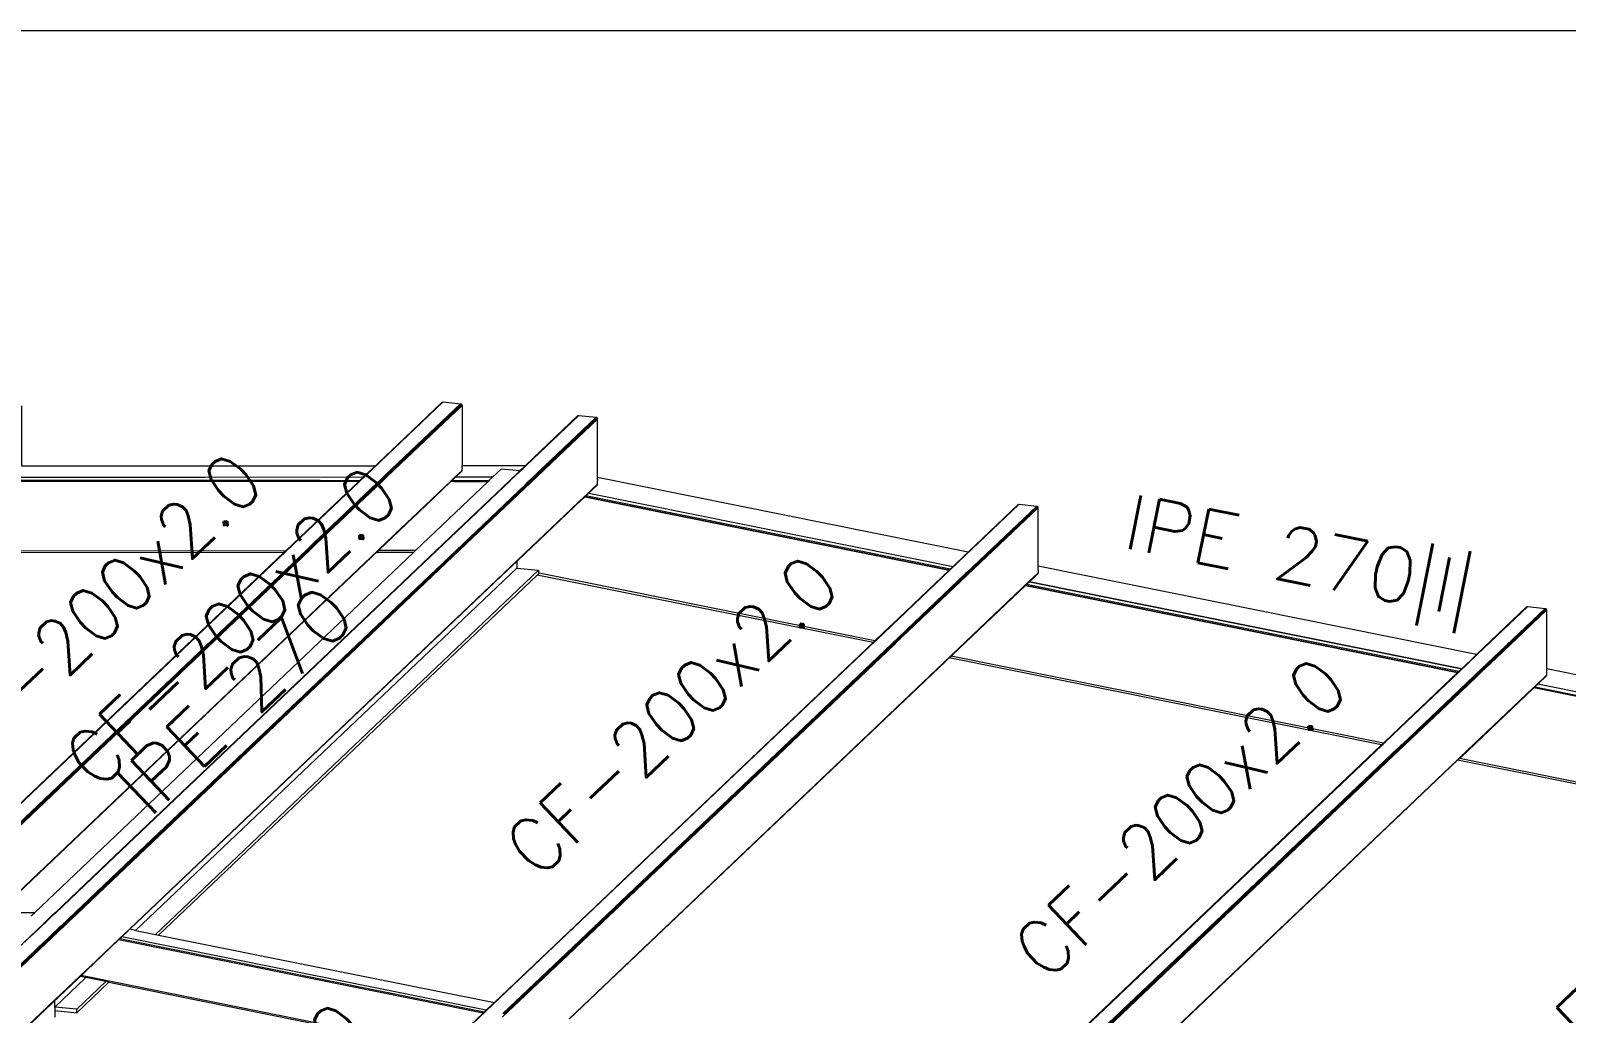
# Model space of a CAD drawing. Header units: millimetres. Extents: x 0 to 42, y 0 to 29.7.
# Drawn here: x 25.276 to 29.563, y 23.956 to 26.7 of the extents above; entities that cross this region are included whole.
import ezdxf
from ezdxf.enums import TextEntityAlignment as Align

# ---------------------------------------------------------------- set-up
doc = ezdxf.new("R2010")
doc.units = ezdxf.units.MM
for name, color, linetype, lineweight in [('BARRAS_DE_ACERO', 7, 'Continuous', 9), ('RECUAD_MARCO', 1, 'Continuous', 20), ('REFERENCIA_DE_LAS_BARRAS', 2, 'Continuous', 9)]:
    doc.layers.add(name, color=color, linetype=linetype, lineweight=lineweight)
doc.styles.add('CYPETXT', font='romans__.ttf', dxfattribs={"height": 0.2})

msp = doc.modelspace()

# ---------------------------------------------------------------- linework, layer by layer
at = {"layer": 'BARRAS_DE_ACERO'}
for p, q in [((26.2115, 25.45927), (26.42553, 25.66282)), ((26.42716, 25.66298), (26.23084, 25.47628)), ((26.42414, 25.66203), (26.23807, 25.48507)), ((26.47567, 25.65811), (26.28451, 25.47631)), ((26.4773, 25.65762), (26.28665, 25.47631)), ((26.28917, 25.47631), (26.47869, 25.65655)), ((26.29096, 25.47364), (26.47995, 25.6534)), ((26.47962, 25.65507), (26.29166, 25.47631)), ((26.42414, 25.66203), (26.42553, 25.66282)), ((26.42553, 25.66282), (26.42716, 25.66298)), ((26.42716, 25.66298), (26.47567, 25.65811)), ((26.65678, 25.48532), (26.80263, 25.62403)), ((26.80402, 25.62482), (26.65734, 25.48532)), ((26.65881, 25.48532), (26.80566, 25.62498)), ((26.66956, 25.44012), (26.85719, 25.61855)), ((26.67279, 25.4408), (26.85812, 25.61707)), ((26.70972, 25.48274), (26.85416, 25.62011)), ((26.8558, 25.61962), (26.71075, 25.48166)), ((26.85844, 25.6154), (26.71138, 25.47554)), ((26.80263, 25.62403), (26.80402, 25.62482)), ((26.80402, 25.62482), (26.80566, 25.62498)), ((26.80566, 25.62498), (26.85416, 25.62011)), ((26.85416, 25.62011), (26.8558, 25.61962)), ((26.8558, 25.61962), (26.85719, 25.61855)), ((26.85719, 25.61855), (26.85812, 25.61707)), ((26.85812, 25.61707), (26.85844, 25.6154)), ((26.85844, 25.45191), (26.85844, 25.6154)), ((26.23084, 25.47628), (26.19377, 25.44102)), ((26.21094, 25.45927), (26.21703, 25.46506)), ((26.21703, 25.46506), (26.23807, 25.48507)), ((26.28451, 25.47631), (26.26663, 25.4593)), ((26.26793, 25.45174), (26.29096, 25.47364)), ((26.26877, 25.4593), (26.28665, 25.47631)), ((26.27129, 25.4593), (26.28917, 25.47631)), ((26.29166, 25.47631), (26.27159, 25.45722)), ((26.44611, 25.28443), (26.6481, 25.47653)), ((26.47995, 25.47175), (26.46013, 25.4529)), ((26.47884, 25.46906), (26.46184, 25.45289)), ((26.47962, 25.47015), (26.47884, 25.46906)), ((26.47962, 25.47015), (26.47908, 25.46963)), ((26.47995, 25.47175), (26.47962, 25.47015)), ((26.47995, 25.47935), (26.47995, 25.48521)), ((26.47995, 25.47935), (26.47995, 25.47643)), ((26.47995, 25.47641), (26.47995, 25.47643)), ((26.47995, 25.47175), (26.47995, 25.47641)), ((26.50967, 25.28372), (26.70827, 25.4726)), ((26.58923, 25.47562), (26.5654, 25.45296)), ((26.64111, 25.47042), (26.58923, 25.47562)), ((26.64111, 25.47042), (26.61043, 25.44126)), ((26.61557, 25.4442), (26.63986, 25.4673)), ((26.63986, 25.4673), (26.64331, 25.47058)), ((26.64331, 25.47058), (26.64956, 25.47653)), ((26.65734, 25.48532), (26.6481, 25.47653)), ((26.64956, 25.47653), (26.65498, 25.48168)), ((26.65498, 25.48168), (26.65881, 25.48532)), ((26.70972, 25.48274), (26.67407, 25.44884)), ((26.71075, 25.48166), (26.67734, 25.44991)), ((26.71138, 25.47554), (26.70827, 25.4726)), ((26.19119, 25.44102), (25.22543, 25.44043)), ((25.76329, 25.45247), (25.23885, 25.45215)), ((25.7628, 25.45249), (25.23955, 25.45217)), ((26.20349, 25.45276), (25.7628, 25.45249)), ((26.02661, 25.28343), (26.19231, 25.44102)), ((26.19377, 25.44102), (26.02808, 25.28343)), ((26.25112, 25.43775), (26.05182, 25.2482)), ((26.06567, 25.26818), (26.24411, 25.43789)), ((26.25669, 25.44105), (26.07199, 25.2654)), ((26.24896, 25.43806), (26.07444, 25.27208)), ((26.08417, 25.44388), (26.19426, 25.44395)), ((26.19231, 25.44102), (26.2115, 25.45927)), ((26.2041, 25.45276), (26.19484, 25.44395)), ((26.20349, 25.45276), (26.2041, 25.45276)), ((26.20767, 25.45616), (26.2041, 25.45276)), ((26.21094, 25.45927), (26.20767, 25.45616)), ((26.26877, 25.4593), (26.24956, 25.44104)), ((26.25112, 25.43775), (26.2531, 25.43963)), ((26.25459, 25.44105), (26.2531, 25.43963)), ((26.25459, 25.44105), (26.26694, 25.45279)), ((26.26793, 25.45174), (26.25669, 25.44105)), ((26.26685, 25.45508), (26.27129, 25.4593)), ((26.26694, 25.45279), (26.26803, 25.45384)), ((26.26803, 25.45384), (26.27159, 25.45722)), ((26.35751, 25.35531), (26.45087, 25.4441)), ((26.44847, 25.44052), (26.359, 25.35543)), ((26.55306, 25.44122), (26.3874, 25.28365)), ((26.44679, 25.28369), (26.61537, 25.44402)), ((26.45225, 25.44412), (26.44847, 25.44052)), ((26.44878, 25.44042), (26.44877, 25.44042)), ((26.44958, 25.44116), (26.45266, 25.44409)), ((26.45741, 25.44116), (26.44958, 25.44116)), ((26.45225, 25.44412), (26.45243, 25.44429)), ((26.45266, 25.44409), (26.45276, 25.4441)), ((26.45267, 25.4441), (26.45266, 25.44409)), ((26.46152, 25.45252), (26.45267, 25.4441)), ((26.45276, 25.4441), (26.45462, 25.4441)), ((26.45462, 25.4441), (26.55615, 25.44416)), ((26.45741, 25.44116), (26.55306, 25.44122)), ((26.46012, 25.45289), (26.46013, 25.4529)), ((26.46148, 25.4529), (26.46168, 25.45309)), ((26.46169, 25.45268), (26.46152, 25.45252)), ((26.46806, 25.45915), (26.46168, 25.45309)), ((26.46184, 25.45289), (26.46169, 25.45268)), ((26.5654, 25.45296), (26.46184, 25.45289)), ((26.50047, 25.28372), (26.65616, 25.43181)), ((26.53499, 25.36951), (26.61043, 25.44126)), ((26.66487, 25.43327), (26.54209, 25.3165)), ((26.55615, 25.44416), (26.55306, 25.44122)), ((26.55615, 25.44416), (26.5654, 25.45296)), ((26.61537, 25.44402), (26.61557, 25.4442)), ((26.66176, 25.4327), (26.62413, 25.39692)), ((26.6381, 25.41259), (26.65981, 25.43323)), ((26.65896, 25.43447), (26.65616, 25.43181)), ((26.65954, 25.43502), (26.65896, 25.43447)), ((26.65954, 25.43502), (26.67406, 25.44883)), ((26.66073, 25.43411), (26.67425, 25.44697)), ((26.66176, 25.4327), (26.6628, 25.43369)), ((26.6628, 25.43369), (26.66956, 25.44012)), ((26.669, 25.4372), (26.66487, 25.43327)), ((26.669, 25.4372), (26.67279, 25.4408)), ((26.67406, 25.44883), (26.67407, 25.44884)), ((26.67734, 25.44991), (26.67425, 25.44697)), ((26.8445, 25.42049), (26.85844, 25.43375)), ((26.84515, 25.4198), (26.85812, 25.43214)), ((26.85812, 25.43214), (26.85844, 25.43375)), ((26.85844, 25.44592), (26.85844, 25.45191)), ((27.89315, 25.24349), (26.85844, 25.45191)), ((26.85844, 25.44592), (26.85844, 25.44236)), ((26.85844, 25.43375), (26.85844, 25.44236)), ((26.6379, 25.41239), (26.48602, 25.26794)), ((26.5051, 25.28372), (26.62413, 25.39692)), ((26.8242, 25.40118), (26.61492, 25.20214)), ((26.6381, 25.41259), (26.6379, 25.41239)), ((26.65554, 25.23907), (26.81347, 25.38937)), ((26.8176, 25.39326), (26.81347, 25.38937)), ((26.81834, 25.39396), (26.8176, 25.39326)), ((26.82257, 25.39794), (26.82258, 25.39795)), ((26.82259, 25.39795), (27.72873, 25.21543)), ((26.8242, 25.40118), (26.82623, 25.40311)), ((26.82494, 25.40058), (26.82491, 25.40056)), ((26.82494, 25.40058), (26.82515, 25.40078)), ((26.82524, 25.40087), (26.82515, 25.40078)), ((26.82524, 25.40087), (26.82525, 25.40087)), ((26.82527, 25.40089), (26.82525, 25.40087)), ((26.82534, 25.40095), (26.82527, 25.40089)), ((26.82534, 25.40095), (26.83361, 25.40882)), ((26.83396, 25.40875), (26.82568, 25.40088)), ((27.84315, 25.19595), (26.82568, 25.40088)), ((26.82623, 25.40311), (26.8445, 25.42049)), ((26.83361, 25.40882), (26.84174, 25.41656)), ((26.02605, 25.28343), (26.10817, 25.36153)), ((26.35738, 25.35389), (26.29193, 25.29165)), ((26.35751, 25.35531), (26.29378, 25.29501)), ((26.35759, 25.35367), (26.32626, 25.32387)), ((26.35738, 25.35389), (26.35739, 25.35389)), ((26.35852, 25.35456), (26.35759, 25.35367)), ((26.35815, 25.35463), (26.35779, 25.35428)), ((26.35815, 25.35463), (26.35816, 25.35463)), ((26.35816, 25.35463), (26.35817, 25.35463)), ((26.35833, 25.35478), (26.359, 25.35543)), ((26.35861, 25.35464), (26.35852, 25.35456)), ((26.44478, 25.2837), (26.53499, 25.36951)), ((27.88531, 25.2355), (28.03414, 25.37705)), ((28.03577, 25.37721), (27.886, 25.23477)), ((27.88908, 25.1867), (28.08428, 25.37234)), ((28.08592, 25.37185), (27.89086, 25.18634)), ((28.08856, 25.36764), (27.8914, 25.18013)), ((27.89315, 25.24349), (28.03275, 25.37627)), ((28.08823, 25.36931), (27.89497, 25.18552)), ((28.03275, 25.37627), (28.03414, 25.37705)), ((28.03577, 25.37721), (28.03414, 25.37705)), ((28.03577, 25.37721), (28.08428, 25.37234)), ((28.08856, 25.36764), (28.08823, 25.36931)), ((28.08856, 25.20415), (28.08856, 25.36764)), ((26.28455, 25.28422), (26.32626, 25.32387)), ((26.29262, 25.29385), (26.29259, 25.29382)), ((26.29266, 25.29389), (26.29262, 25.29385)), ((26.2927, 25.29393), (26.29266, 25.29389)), ((26.29274, 25.29397), (26.2927, 25.29393)), ((26.29278, 25.29401), (26.29274, 25.29397)), ((26.29282, 25.29405), (26.29278, 25.29401)), ((26.29286, 25.29409), (26.29282, 25.29405)), ((26.2929, 25.29413), (26.29286, 25.29409)), ((26.29294, 25.29417), (26.2929, 25.29413)), ((26.29306, 25.29429), (26.29302, 25.29425)), ((26.2931, 25.29433), (26.29306, 25.29429)), ((26.29314, 25.29437), (26.2931, 25.29433)), ((26.29318, 25.29441), (26.29314, 25.29437)), ((26.29322, 25.29445), (26.29318, 25.29441)), ((26.29326, 25.29449), (26.29322, 25.29445)), ((26.2933, 25.29453), (26.29326, 25.29449)), ((26.29334, 25.29457), (26.2933, 25.29453)), ((26.29338, 25.29461), (26.29334, 25.29457)), ((26.29338, 25.29461), (26.29342, 25.29465)), ((26.29346, 25.29469), (26.29342, 25.29465)), ((26.2935, 25.29473), (26.29346, 25.29469)), ((26.29354, 25.29477), (26.2935, 25.29473)), ((26.29366, 25.29489), (26.29362, 25.29485)), ((26.2937, 25.29493), (26.29366, 25.29489)), ((26.2937, 25.29493), (26.29374, 25.29497)), ((26.29378, 25.29501), (26.29374, 25.29497)), ((26.74513, 25.32467), (26.60919, 25.19539)), ((26.74642, 25.3259), (26.74513, 25.32467)), ((26.0273, 25.28269), (25.10956, 24.40987)), ((26.48472, 25.2667), (25.38784, 24.2235)), ((25.38796, 24.21691), (26.49176, 25.26669)), ((26.48369, 25.26336), (25.38989, 24.22309)), ((26.48431, 25.26154), (25.54322, 24.36653)), ((26.02808, 25.28343), (26.0273, 25.28269)), ((26.04777, 25.25116), (26.04466, 25.2482)), ((26.04777, 25.25116), (26.06567, 25.26818)), ((26.04933, 25.2482), (26.05242, 25.25114)), ((26.05242, 25.25114), (26.05244, 25.25116)), ((26.07444, 25.27208), (26.05244, 25.25116)), ((26.0559, 25.2501), (26.0539, 25.2482)), ((26.07199, 25.2654), (26.0559, 25.2501)), ((26.24502, 25.24832), (26.24908, 25.25218)), ((26.24947, 25.25128), (26.24652, 25.24848)), ((26.2871, 25.28847), (26.24908, 25.25218)), ((26.2839, 25.28359), (26.24992, 25.25128)), ((26.26556, 25.26658), (26.28346, 25.28359)), ((26.28461, 25.2847), (26.28346, 25.28359)), ((26.28455, 25.28422), (26.2839, 25.28359)), ((26.28461, 25.2847), (26.29193, 25.29165)), ((26.28726, 25.28863), (26.28713, 25.2885)), ((26.28736, 25.28873), (26.28737, 25.28874)), ((26.28749, 25.28886), (26.28737, 25.28874)), ((26.28752, 25.28889), (26.28749, 25.28886)), ((26.28752, 25.28889), (26.28754, 25.28891)), ((26.28755, 25.28892), (26.28754, 25.28891)), ((26.28755, 25.28892), (26.28767, 25.28904)), ((26.28767, 25.28904), (26.28905, 25.29035)), ((26.28905, 25.29035), (26.28937, 25.29067)), ((26.29061, 25.29191), (26.29062, 25.29192)), ((26.29071, 25.29201), (26.29073, 25.29203)), ((26.29079, 25.29209), (26.29081, 25.29211)), ((26.29081, 25.29211), (26.29083, 25.29213)), ((26.29091, 25.29221), (26.29093, 25.29223)), ((26.29093, 25.29223), (26.29095, 25.29225)), ((26.29101, 25.29231), (26.29103, 25.29233)), ((26.29103, 25.29233), (26.29105, 25.29235)), ((26.29107, 25.29237), (26.29105, 25.29235)), ((26.29107, 25.29237), (26.29109, 25.29239)), ((26.35032, 25.24839), (26.3874, 25.28365)), ((26.44478, 25.2837), (26.40769, 25.24843)), ((26.42889, 25.26666), (26.40972, 25.24843)), ((26.4282, 25.2674), (26.44533, 25.28369)), ((26.4289, 25.26667), (26.42889, 25.26666)), ((26.43072, 25.2684), (26.4289, 25.26667)), ((26.50047, 25.28372), (26.46339, 25.24846)), ((26.48369, 25.26336), (26.48707, 25.26658)), ((26.48817, 25.26521), (26.48431, 25.26154)), ((26.48602, 25.26794), (26.48472, 25.2667)), ((26.48719, 25.26669), (26.48707, 25.26658)), ((26.4872, 25.2667), (26.48719, 25.26669)), ((26.49289, 25.27211), (26.4872, 25.2667)), ((26.48972, 25.26669), (26.48817, 25.26521)), ((26.48972, 25.26669), (26.48973, 25.2667)), ((26.49227, 25.26912), (26.48973, 25.2667)), ((26.49177, 25.2667), (26.49176, 25.26669)), ((26.49177, 25.2667), (26.50967, 25.28372)), ((26.49227, 25.26912), (26.50762, 25.28372)), ((26.49289, 25.27211), (26.5051, 25.28372)), ((24.75574, 24.01792), (26.04933, 25.2482)), ((26.0539, 25.2482), (24.81695, 24.07178)), ((24.91912, 24.23015), (25.98337, 25.24231)), ((24.92476, 24.23604), (25.98282, 25.24231)), ((26.04065, 25.24234), (24.97333, 24.22726)), ((25.03589, 25.24757), (25.98897, 25.24817)), ((25.16053, 24.40735), (26.04466, 25.2482)), ((25.17598, 24.23031), (26.24652, 25.24848)), ((26.24502, 25.24832), (25.18078, 24.23618)), ((25.18259, 24.23618), (26.24065, 25.24246)), ((26.34416, 25.24253), (25.28607, 24.23625)), ((25.48931, 24.37499), (26.40769, 25.24843)), ((25.4914, 24.37504), (26.40972, 25.24843)), ((25.49164, 24.37667), (26.40825, 25.24843)), ((26.04065, 25.24234), (26.04681, 25.2482)), ((26.05181, 25.2482), (26.05182, 25.2482)), ((26.60988, 25.19564), (26.63261, 25.21726)), ((26.65554, 25.23907), (26.63832, 25.22269)), ((27.84053, 25.19292), (27.88531, 25.2355)), ((27.886, 25.23477), (27.84483, 25.19561)), ((27.85144, 25.20382), (27.88485, 25.2356)), ((27.88485, 25.2356), (27.88487, 25.23562)), ((27.89315, 25.24349), (27.88487, 25.23562)), ((26.61492, 25.20214), (25.5513, 24.19058)), ((25.55242, 24.19035), (26.60919, 25.19539)), ((26.60988, 25.19564), (25.55279, 24.19028)), ((26.69367, 25.19286), (25.62436, 24.17587)), ((26.69, 25.17968), (25.63276, 24.17418)), ((26.61432, 23.96988), (27.88982, 25.18298)), ((26.63262, 25.199), (26.69367, 25.19286)), ((26.6952, 25.18463), (26.69, 25.17968)), ((26.69367, 25.19286), (26.69367, 25.18494)), ((26.69367, 25.18494), (26.6952, 25.18463)), ((27.63271, 24.9958), (26.6952, 25.18463)), ((27.84053, 25.19292), (27.67794, 25.03829)), ((27.886, 25.18377), (27.67863, 24.98655)), ((27.68951, 24.98812), (27.8914, 25.18013)), ((27.69588, 25.0009), (27.88776, 25.18339)), ((27.84006, 25.193), (27.69929, 25.05911)), ((27.84483, 25.19561), (27.69983, 25.05771)), ((27.84007, 25.19301), (27.84006, 25.193)), ((27.84315, 25.19595), (27.84007, 25.19301)), ((27.84315, 25.19595), (27.85144, 25.20382)), ((27.88908, 25.1867), (27.886, 25.18377)), ((27.88778, 25.18341), (27.88776, 25.18339)), ((27.88778, 25.18341), (27.89086, 25.18634)), ((27.88984, 25.183), (27.88982, 25.18298)), ((27.89138, 25.18447), (27.88984, 25.183)), ((27.89138, 25.18447), (27.89292, 25.18593)), ((28.0873, 25.18308), (28.0641, 25.16101)), ((28.0873, 25.18308), (28.08823, 25.18438)), ((28.08823, 25.18438), (28.08761, 25.18379)), ((28.08856, 25.18598), (28.08823, 25.18438)), ((28.08856, 25.19458), (28.08856, 25.20415)), ((29.31253, 24.95763), (28.08856, 25.20415)), ((28.08856, 25.19458), (28.08856, 25.18598)), ((27.84859, 24.95606), (28.0527, 25.15018)), ((28.0527, 25.15018), (28.05272, 25.1502)), ((28.05272, 25.1502), (28.0558, 25.15312)), ((28.05272, 25.1502), (29.25945, 24.90713)), ((28.0558, 25.15312), (28.06409, 25.161)), ((28.06409, 25.161), (29.27082, 24.91795)), ((29.27082, 24.91795), (28.06448, 25.16093)), ((29.26296, 24.90997), (29.4535, 25.09117)), ((29.31253, 24.95763), (29.45211, 25.09038)), ((29.3142, 24.95729), (29.45514, 25.09133)), ((29.35844, 24.94838), (29.50364, 25.08646)), ((29.36022, 24.94802), (29.50528, 25.08597)), ((29.3623, 24.9476), (29.50667, 25.08491)), ((29.36434, 24.94719), (29.50759, 25.08342)), ((29.36607, 24.94684), (29.50792, 25.08175)), ((29.45211, 25.09038), (29.4535, 25.09117)), ((29.4535, 25.09117), (29.45514, 25.09133)), ((29.45514, 25.09133), (29.50364, 25.08646)), ((27.63271, 24.9958), (27.67751, 25.03841)), ((27.63642, 24.9988), (27.67774, 25.03812)), ((27.69983, 25.05771), (27.63763, 24.99856)), ((27.67752, 25.03841), (27.67751, 25.03841)), ((27.67752, 25.03841), (27.68118, 25.0419)), ((27.67774, 25.03812), (27.67778, 25.03814)), ((27.67793, 25.03829), (27.67778, 25.03814)), ((27.67794, 25.03829), (27.67793, 25.03829)), ((27.68118, 25.0419), (27.69929, 25.05911)), ((26.71747, 24.12483), (27.63317, 24.9957)), ((26.71817, 24.1241), (27.63437, 24.99546)), ((26.77184, 24.12209), (27.69588, 25.0009)), ((27.63271, 24.9958), (27.6275, 24.99085)), ((27.63317, 24.9957), (27.63642, 24.9988)), ((27.63437, 24.99546), (27.63763, 24.99856)), ((27.68778, 24.98847), (27.72925, 25.02791)), ((27.91523, 25.01985), (27.8487, 24.95659)), ((26.77157, 24.12388), (27.67863, 24.98655)), ((27.68625, 24.98502), (26.7759, 24.11923)), ((27.84387, 24.95327), (26.77879, 23.94032)), ((26.77991, 23.94009), (27.84822, 24.95613)), ((27.68452, 24.98537), (27.67932, 24.98042)), ((27.68778, 24.98847), (27.68452, 24.98537)), ((27.68951, 24.98812), (27.68625, 24.98502)), ((27.84015, 24.94803), (27.84535, 24.95298)), ((27.84758, 24.9568), (27.84387, 24.95327)), ((27.84859, 24.95606), (27.84535, 24.95298)), ((27.84822, 24.95613), (27.84823, 24.95614)), ((27.84823, 24.95614), (27.8487, 24.95659)), ((29.3142, 24.95729), (29.26419, 24.90972)), ((27.84015, 24.94803), (26.78289, 23.94252)), ((29.25988, 24.90704), (29.09696, 24.75207)), ((29.09855, 24.7522), (29.26419, 24.90972)), ((29.26252, 24.91006), (29.25945, 24.90713)), ((29.26296, 24.90997), (29.25988, 24.90704)), ((29.30842, 24.90081), (29.35844, 24.94838)), ((29.3623, 24.9476), (29.30921, 24.89711)), ((29.36022, 24.94802), (29.3102, 24.90045)), ((29.32435, 24.90716), (29.31299, 24.89635)), ((29.32435, 24.90716), (29.36607, 24.94684)), ((29.32521, 24.90997), (29.36434, 24.94719)), ((29.50792, 24.91827), (29.50792, 24.91227)), ((29.50792, 24.91227), (29.50792, 24.9087)), ((29.50792, 24.9087), (29.50792, 24.9001)), ((29.30535, 24.89789), (29.10424, 24.70662)), ((29.14458, 24.74293), (29.30713, 24.89753)), ((29.30921, 24.89711), (29.15093, 24.74657)), ((29.31299, 24.89635), (29.24572, 24.83237)), ((29.4706, 24.8646), (29.28652, 24.68954)), ((29.47206, 24.86429), (29.2878, 24.68905)), ((29.47186, 24.86451), (29.29281, 24.69423)), ((29.30842, 24.90081), (29.30535, 24.89789)), ((29.30713, 24.89753), (29.3102, 24.90045)), ((29.4706, 24.8646), (29.47368, 24.86753)), ((29.47462, 24.86714), (29.47186, 24.86451)), ((29.47207, 24.8643), (29.47206, 24.86429)), ((29.47207, 24.8643), (29.47515, 24.86723)), ((30.67878, 24.62124), (29.47207, 24.8643)), ((29.50792, 24.9001), (29.47368, 24.86753)), ((29.47462, 24.86714), (29.47463, 24.86715)), ((29.49842, 24.88978), (29.47463, 24.86715)), ((29.48345, 24.87512), (29.50667, 24.8972)), ((29.49842, 24.88978), (29.50759, 24.8985)), ((29.50759, 24.8985), (29.50667, 24.8972)), ((29.50759, 24.8985), (29.50792, 24.9001)), ((29.24572, 24.83237), (29.12871, 24.72109)), ((29.14869, 24.7421), (29.27429, 24.86155)), ((29.08151, 24.73738), (29.07563, 24.73179)), ((29.08256, 24.73699), (29.07683, 24.73154)), ((29.08151, 24.73738), (29.09696, 24.75207)), ((29.10814, 24.70827), (29.14458, 24.74293)), ((29.14869, 24.7421), (29.12697, 24.72144)), ((28.14181, 23.84229), (29.04854, 24.70464)), ((28.19196, 23.83693), (29.09458, 24.69537)), ((28.19334, 23.83586), (29.09665, 24.69495)), ((28.19427, 23.83438), (29.09869, 24.69454)), ((28.1946, 23.83271), (29.10042, 24.69419)), ((29.05375, 24.70959), (29.04854, 24.70464)), ((29.05208, 24.70992), (29.05553, 24.7132)), ((29.05375, 24.70959), (29.05699, 24.71267)), ((29.05579, 24.71292), (29.07563, 24.73179)), ((29.05699, 24.71267), (29.057, 24.71268)), ((29.07683, 24.73154), (29.057, 24.71268)), ((29.0928, 24.69573), (29.098, 24.70068)), ((29.09458, 24.69537), (29.10814, 24.70827)), ((29.10764, 24.7054), (29.09665, 24.69495)), ((29.09869, 24.69454), (29.10389, 24.69949)), ((29.10563, 24.69914), (29.10042, 24.69419)), ((29.10713, 24.70257), (29.10389, 24.69949)), ((29.10563, 24.69914), (29.10888, 24.70223)), ((29.12697, 24.72144), (29.10713, 24.70257)), ((29.10888, 24.70223), (29.12871, 24.72109)), ((29.29281, 24.69423), (29.28749, 24.68917)), ((29.25803, 24.66244), (28.1946, 23.65106)), ((29.25915, 24.66221), (28.20189, 23.6567)), ((28.20225, 23.65663), (29.2595, 24.66214)), ((29.25803, 24.66244), (29.26324, 24.6674)), ((29.25915, 24.66221), (29.2676, 24.67025)), ((29.26472, 24.6671), (29.2595, 24.66214)), ((29.26648, 24.67048), (29.26324, 24.6674)), ((29.26796, 24.67018), (29.26472, 24.6671)), ((30.46926, 24.42447), (29.26472, 24.6671)), ((29.26648, 24.67048), (29.28652, 24.68954)), ((29.28744, 24.68912), (29.2676, 24.67025)), ((29.2878, 24.68905), (29.26796, 24.67018)), ((29.28744, 24.68912), (29.28749, 24.68917)), ((25.34376, 24.23656), (25.48931, 24.37499)), ((25.49164, 24.37667), (25.34403, 24.23628)), ((25.34472, 24.23553), (25.48806, 24.37186)), ((25.53902, 24.36934), (25.38033, 24.21843)), ((25.39196, 24.22267), (25.54322, 24.36653)), ((25.48806, 24.37186), (25.49025, 24.37395)), ((25.4914, 24.37504), (25.49025, 24.37395)), ((25.31128, 24.20566), (25.33423, 24.22749)), ((25.33479, 24.22749), (25.31686, 24.21044)), ((25.31834, 24.21044), (25.33627, 24.22749)), ((25.34347, 24.23628), (25.33423, 24.22749)), ((25.34403, 24.23628), (25.33479, 24.22749)), ((25.34472, 24.23553), (25.33627, 24.22749)), ((25.34376, 24.23656), (25.34347, 24.23628)), ((25.38211, 24.21806), (25.38784, 24.2235)), ((25.38417, 24.21764), (25.38989, 24.22309)), ((25.39196, 24.22267), (25.38624, 24.21723)), ((25.1149, 24.01837), (25.31209, 24.20591)), ((25.13147, 24.03465), (25.31128, 24.20566)), ((25.1714, 24.01766), (25.34484, 24.18262)), ((25.19638, 24.03468), (25.37112, 24.20088)), ((25.29917, 24.19222), (25.27374, 24.16802)), ((25.3128, 24.20518), (25.29917, 24.19222)), ((25.31686, 24.21044), (25.31209, 24.20591)), ((25.3128, 24.20518), (25.31834, 24.21044)), ((25.36035, 24.19942), (25.32674, 24.16746)), ((25.33611, 24.17195), (25.34324, 24.17874)), ((25.35605, 24.18851), (25.33744, 24.17081)), ((25.34324, 24.17874), (25.35852, 24.19326)), ((25.34484, 24.18262), (25.38211, 24.21806)), ((25.35605, 24.18851), (25.36051, 24.19275)), ((25.35852, 24.19326), (25.35941, 24.1941)), ((25.38417, 24.21764), (25.35941, 24.1941)), ((25.36035, 24.19942), (25.3604, 24.19947)), ((25.3604, 24.19947), (25.36041, 24.19947)), ((25.36041, 24.19947), (25.36048, 24.19954)), ((25.36051, 24.19275), (25.36061, 24.19284)), ((25.38624, 24.21723), (25.36061, 24.19284)), ((25.37112, 24.20088), (25.38726, 24.21623)), ((25.38726, 24.21623), (25.38796, 24.21691)), ((25.54707, 24.18484), (25.53024, 24.16883)), ((25.54278, 24.18119), (25.54424, 24.18257)), ((25.55242, 24.19035), (25.54424, 24.18257)), ((25.55279, 24.19028), (25.54707, 24.18484)), ((25.5513, 24.19058), (25.54867, 24.18808)), ((25.56864, 24.18709), (25.55279, 24.19028)), ((25.3155, 24.15676), (25.16925, 24.01766)), ((25.32236, 24.15646), (25.17639, 24.01766)), ((25.18493, 24.02815), (25.33611, 24.17195)), ((25.3155, 24.15676), (25.32674, 24.16746)), ((25.33744, 24.17081), (25.32236, 24.15646)), ((25.43038, 24.07387), (25.52143, 24.16045)), ((25.53024, 24.16883), (25.52452, 24.16339)), ((26.5477, 23.9639), (25.53024, 24.16883)), ((25.62436, 24.17587), (25.63276, 24.17418)), ((25.63276, 24.17418), (26.57025, 23.98535)), ((26.5648, 23.97963), (26.71747, 24.12483)), ((26.56549, 23.9789), (26.71817, 24.1241)), ((26.71943, 24.12722), (26.57025, 23.98535)), ((26.77157, 24.12388), (26.61046, 23.97066)), ((26.77184, 24.12209), (26.61148, 23.96958)), ((26.7759, 24.11923), (26.6238, 23.97456)), ((25.42758, 24.07163), (24.22577, 22.92862)), ((25.43037, 24.07555), (25.34348, 23.99293)), ((25.34348, 23.97296), (25.42996, 24.05521)), ((25.43038, 24.07387), (25.41674, 24.0609)), ((26.43421, 23.85597), (25.41674, 24.0609)), ((25.43037, 24.07555), (25.44093, 24.08559)), ((25.44093, 24.08559), (25.44094, 24.0856)), ((25.4043, 23.95689), (25.4941, 24.04229)), ((25.4941, 24.04229), (25.48567, 24.04399)), ((25.4941, 24.04229), (26.43158, 23.85347)), ((25.34348, 23.99122), (24.24674, 22.94816)), ((25.4043, 23.9666), (25.34348, 23.97271)), ((25.4043, 23.95689), (25.4043, 23.9666)), ((26.44901, 23.86813), (26.56549, 23.9789)), ((26.5477, 23.9639), (26.54197, 23.95846)), ((26.5648, 23.97963), (26.54244, 23.95836)), ((26.56453, 23.97991), (26.5477, 23.9639)), ((26.56453, 23.97991), (26.57025, 23.98535)), ((26.59244, 23.94473), (26.6238, 23.97456)), ((26.61046, 23.97066), (26.59363, 23.95465)), ((26.60434, 23.95804), (26.61463, 23.96781)), ((26.60547, 23.96147), (26.61432, 23.96988)), ((26.61463, 23.96781), (26.61636, 23.96947)), ((25.34348, 23.963), (25.34348, 23.94465)), ((26.53934, 23.95543), (26.54244, 23.95836)), ((26.59748, 23.95387), (26.60214, 23.9583)), ((26.60346, 23.95721), (26.60165, 23.95549)), ((26.60282, 23.95895), (26.60347, 23.95957)), ((26.60434, 23.95804), (26.60433, 23.95803))]:
    msp.add_line(p, q, dxfattribs=at)
for points in [[(25.24983, 25.65266), (25.24983, 25.48447), (26.23807, 25.48507)], [(26.47567, 25.65811), (26.4773, 25.65762), (26.47869, 25.65655)], [(26.47869, 25.65655), (26.47962, 25.65507), (26.47995, 25.6534)], [(26.47995, 25.6534), (26.47995, 25.48521), (26.65678, 25.48532)], [(26.46806, 25.45915), (26.46833, 25.45941), (26.47908, 25.46963)], [(26.65678, 25.48532), (26.64754, 25.47653), (26.64111, 25.47042)], [(26.08417, 25.44388), (25.76349, 25.44369), (25.22922, 25.44337)], [(25.76329, 25.45247), (25.23909, 25.45216), (25.23885, 25.45216)], [(26.06759, 25.26796), (26.24464, 25.43636), (26.24956, 25.44104)], [(26.10817, 25.36153), (26.19176, 25.44102), (26.19119, 25.44102)], [(26.19176, 25.44102), (26.19484, 25.44395), (26.19426, 25.44395)], [(26.24411, 25.43789), (26.24854, 25.4421), (26.26663, 25.4593)], [(26.24896, 25.43806), (26.2508, 25.43981), (26.26685, 25.45508)], [(26.35861, 25.35464), (26.36864, 25.3642), (26.36878, 25.36432), (26.44877, 25.44042)], [(26.44879, 25.44042), (26.44879, 25.44042), (26.44914, 25.44076), (26.44958, 25.44116)], [(26.45087, 25.4441), (26.45991, 25.45269), (26.46012, 25.45289)], [(26.45243, 25.44429), (26.46113, 25.45256), (26.46148, 25.4529)], [(26.66073, 25.43411), (26.66025, 25.43365), (26.65981, 25.43323)], [(26.85812, 25.43214), (26.85719, 25.43085), (26.84534, 25.41959), (26.84462, 25.41889)], [(26.74642, 25.3259), (26.81382, 25.39), (26.81727, 25.39327), (26.818, 25.39397)], [(26.818, 25.39397), (26.82261, 25.39836), (26.82491, 25.40056)], [(27.72873, 25.21543), (26.82258, 25.39794), (26.82257, 25.39794), (26.81999, 25.39551), (26.81835, 25.39396), (26.81834, 25.39396)], [(26.82568, 25.40088), (26.82259, 25.39795), (26.82258, 25.39795)], [(26.84462, 25.41889), (26.83396, 25.40875), (27.85144, 25.20382)], [(26.84515, 25.4198), (26.84514, 25.41979), (26.84174, 25.41656)], [(26.35779, 25.35428), (26.35739, 25.35389), (26.3574, 25.35389)], [(26.35832, 25.35478), (26.35832, 25.35478), (26.35817, 25.35463)], [(28.08823, 25.36931), (28.0873, 25.37079), (27.89292, 25.18593)], [(28.08428, 25.37234), (28.08592, 25.37185), (28.0873, 25.37079)], [(26.29259, 25.29382), (26.29257, 25.2938), (26.29253, 25.29376), (26.2911, 25.2924), (26.29109, 25.29239)], [(26.29294, 25.29417), (26.29298, 25.29421), (26.29302, 25.29425)], [(26.29354, 25.29477), (26.29358, 25.29481), (26.29362, 25.29485)], [(26.54209, 25.3165), (26.50864, 25.28469), (26.50762, 25.28372)], [(26.02605, 25.28343), (25.98897, 25.24817), (25.98282, 25.24231)], [(26.02661, 25.28343), (26.0266, 25.28342), (25.98337, 25.24231)], [(26.06759, 25.26796), (26.04992, 25.25116), (26.04681, 25.2482)], [(26.34416, 25.24253), (26.35032, 25.24839), (26.24681, 25.24832), (26.2499, 25.25126), (26.24992, 25.25128)], [(26.26556, 25.26658), (26.24971, 25.25151), (26.24947, 25.25128)], [(26.2871, 25.28847), (26.28711, 25.28848), (26.28713, 25.2885)], [(26.28726, 25.28863), (26.28734, 25.28871), (26.28736, 25.28873)], [(26.28937, 25.29067), (26.28953, 25.29083), (26.29056, 25.29186), (26.29061, 25.29191)], [(26.29071, 25.29201), (26.29069, 25.29199), (26.29067, 25.29197), (26.29065, 25.29195), (26.29062, 25.29192)], [(26.29079, 25.29209), (26.29077, 25.29207), (26.29075, 25.29205), (26.29073, 25.29203)], [(26.29091, 25.29221), (26.29089, 25.29219), (26.29087, 25.29217), (26.29085, 25.29215), (26.29083, 25.29213)], [(26.29101, 25.29231), (26.29099, 25.29229), (26.29097, 25.29227), (26.29095, 25.29225)], [(26.4282, 25.2674), (26.42743, 25.26667), (26.41211, 25.2521), (26.40825, 25.24843)], [(26.44679, 25.28369), (26.44657, 25.28347), (26.43072, 25.2684)], [(26.44611, 25.28443), (26.44534, 25.2837), (26.44533, 25.28369)], [(25.98282, 25.24231), (25.01054, 25.24172), (23.95249, 24.23545)], [(25.16472, 24.40453), (26.05074, 25.24717), (26.05181, 25.2482)], [(26.46339, 25.24846), (25.54084, 24.37107), (25.53902, 24.36934)], [(26.34416, 25.24253), (26.24065, 25.24246), (26.24681, 25.24832)], [(26.63832, 25.22269), (26.63261, 25.21726), (26.63262, 25.199)], [(27.84007, 25.19301), (27.72873, 25.21543), (27.84006, 25.193)], [(26.63262, 25.199), (25.56864, 24.18709), (25.62436, 24.17587)], [(26.71943, 24.12722), (27.6275, 24.99085), (26.69, 25.17968)], [(27.89497, 25.18552), (27.89187, 25.18257), (27.72925, 25.02791)], [(27.84758, 24.9568), (28.06261, 25.16129), (28.06262, 25.1613), (28.08856, 25.18598)], [(28.08761, 25.18379), (28.06373, 25.16108), (28.06325, 25.16062)], [(28.05251, 25.15041), (28.05234, 25.15025), (27.91523, 25.01985)], [(28.05251, 25.15041), (28.05728, 25.15495), (28.06325, 25.16062)], [(29.05553, 24.7132), (29.25945, 24.90713), (28.0527, 25.15018)], [(29.27082, 24.91795), (29.26252, 24.91006), (28.0558, 25.15312)], [(28.06448, 25.16093), (28.0641, 25.16101), (28.06409, 25.161)], [(29.50364, 25.08646), (29.50528, 25.08597), (29.50667, 25.08491), (29.50759, 25.08342)], [(29.50759, 25.08342), (29.50792, 25.08175), (29.50792, 24.91827), (30.73189, 24.67175)], [(27.67932, 24.98042), (26.61636, 23.96947), (26.61637, 23.96947)], [(29.04687, 24.70497), (29.05208, 24.70992), (27.84535, 24.95298)], [(29.31253, 24.95763), (29.30422, 24.94972), (29.27082, 24.91795)], [(28.13879, 23.84134), (29.04687, 24.70497), (27.84015, 24.94803)], [(29.32521, 24.90997), (29.32262, 24.90751), (29.31124, 24.89669), (29.27429, 24.86155)], [(30.49621, 24.44761), (30.67878, 24.62124), (29.47206, 24.86429)], [(30.69016, 24.63207), (29.48345, 24.87512), (29.47515, 24.86723), (30.68186, 24.62417)], [(29.08256, 24.73699), (29.09716, 24.75087), (29.09855, 24.7522)], [(29.10764, 24.7054), (29.14666, 24.74251), (29.15093, 24.74657)], [(28.14018, 23.84213), (29.04733, 24.70488), (29.05579, 24.71292)], [(28.19196, 23.83693), (28.19032, 23.83742), (29.0928, 24.69573)], [(29.10424, 24.70662), (29.10199, 24.70448), (29.098, 24.70068)], [(29.55815, 23.55546), (30.46622, 24.41909), (29.2595, 24.66214)], [(25.2759, 24.22657), (25.27989, 24.23038), (25.28607, 24.23625), (25.18259, 24.23618)], [(25.38033, 24.21843), (25.36074, 24.19978), (25.36048, 24.19954)], [(25.54278, 24.18119), (25.53609, 24.17483), (25.52414, 24.16347), (25.44203, 24.08537), (25.42758, 24.07163)], [(25.54867, 24.18808), (25.52303, 24.16369), (25.44094, 24.0856)], [(26.44785, 23.86894), (26.53888, 23.95552), (25.52143, 24.16045), (25.52452, 24.16339)], [(26.53888, 23.95552), (26.54197, 23.95846), (25.52452, 24.16339)], [(25.34348, 23.99122), (25.41411, 24.0584), (25.41674, 24.0609)], [(25.4043, 23.9666), (25.48567, 24.04399), (25.42996, 24.05521), (25.41411, 24.0584)], [(25.34348, 23.99293), (24.22076, 22.92516), (24.2096, 22.91454)], [(25.34348, 23.97271), (25.34348, 23.97296), (25.34348, 23.99122)], [(25.34348, 23.97271), (25.34348, 23.963), (25.4043, 23.95689)], [(26.61148, 23.96958), (26.60108, 23.95969), (26.5954, 23.95429)], [(26.60281, 23.95895), (26.60281, 23.95895), (26.6028, 23.95895), (26.60229, 23.95844), (26.60214, 23.9583)], [(26.60346, 23.95721), (26.60372, 23.95745), (26.60399, 23.95771), (26.60433, 23.95803)], [(26.60547, 23.96147), (26.60351, 23.95961), (26.60347, 23.95957)]]:
    msp.add_lwpolyline(points, dxfattribs=at)
at = {"layer": 'RECUAD_MARCO'}
msp.add_lwpolyline([(3, 3), (39, 3), (39, 26.7), (3, 26.7), (3, 3)], close=True, dxfattribs=at)

# ---------------------------------------------------------------- texts
at = {"layer": 'REFERENCIA_DE_LAS_BARRAS', "style": 'CYPETXT'}
for s, rotation, width, p, p2 in [('CF-200x2.0', 43.60023, 0.812714, (25.08393, 24.61263), (25.9361, 25.42415)), ('CF-200x2.0', 43.60023, 0.812714, (25.46243, 24.57463), (26.3146, 25.38614)), ('IPE 270|I|', 348.59954, 0.866546, (28.31883, 25.25718), (29.28489, 25.06238)), ('CF-200x2.0', 43.60023, 0.812714, (26.69254, 24.32686), (27.54471, 25.13838)), ('IPE 270', 43.60023, 0.844169, (25.60628, 24.49723), (26.18959, 25.05272)), ('CF-200x2.0', 43.60023, 0.812714, (28.11191, 24.04098), (28.96407, 24.8525)), ('CF-200x2.0', 43.60023, 0.812714, (29.53127, 23.7551), (30.38343, 24.56661)), ('CF-200x2.0', 43.60023, 0.812714, (25.37922, 23.07782), (26.23139, 23.88933))]:
    msp.add_text(s, height=0.153333, rotation=rotation, dxfattribs=dict(at, width=width)).set_placement(p, p2, align=Align.FIT)

doc.saveas('drawing.dxf')
